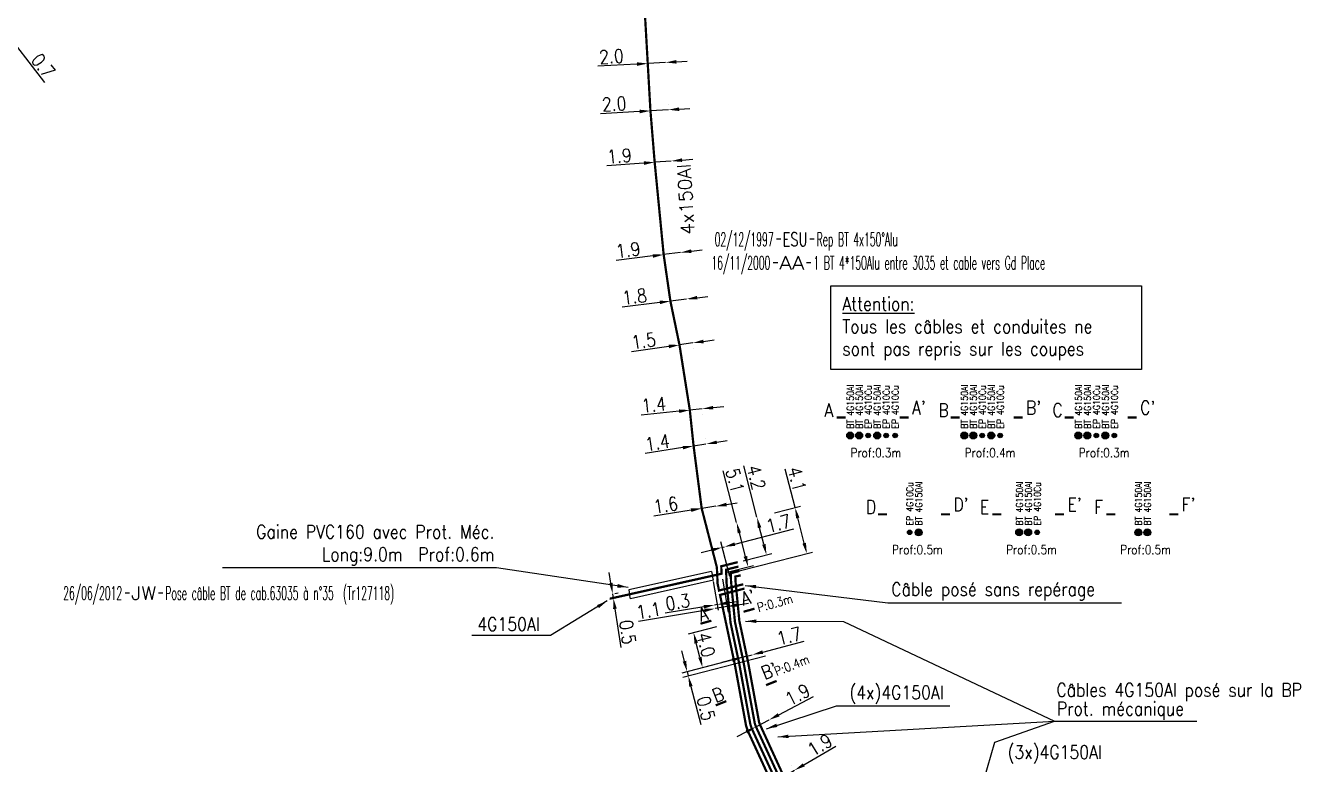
# Model space of a CAD drawing. Header units: millimetres. Extents: x 80000 to 81010, y 144000 to 145002.
# Drawn here: x 80369.8 to 80511.6, y 144488.9 to 144571 of the extents above; entities that cross this region are included whole.
import ezdxf
from ezdxf.enums import TextEntityAlignment as Align

# ---------------------------------------------------------------- set-up
doc = ezdxf.new("R2010")
doc.units = ezdxf.units.MM
doc.header["$PDMODE"] = 34
doc.linetypes.add('B_ST_AL', pattern=[2000, 1000, 1000])
doc.layers.get('0').update_dxf_attribs({"linetype": 'CONTINUOUS'})
doc.layers.get('Defpoints').update_dxf_attribs({"linetype": 'CONTINUOUS'})
for name, color, linetype in [('B_100', 3, 'CONTINUOUS'), ('B_400', 7, 'CONTINUOUS'), ('B_420', 7, 'CONTINUOUS'), ('E_100', 3, 'CONTINUOUS')]:
    doc.layers.add(name, color=color, linetype=linetype)
doc.styles.get("Standard").update_dxf_attribs({"font": 'romans.shx', "width": 0.85})
doc.dimstyles.get("Standard").update_dxf_attribs({"dimtxt": 1.5, "dimasz": 1.2, "dimexe": 0.625, "dimexo": 0.625, "dimgap": 0.25, "dimtad": 1, "dimdec": 1, "dimzin": 0, "dimdsep": 46, "dimtxsty": 'Standard', "dimcen": -0.5, "dimadec": 0, "dimazin": 0, "dimtfac": 1, "dimtdec": 1, "dimtmove": 0, "dimatfit": 3, "dimfxl": 0, "dimtolj": 1, "dimtzin": 0, "dimarcsym": 0})

# ---------------------------------------------------------------- blocks, each defined once
blk = doc.blocks.new('*D208')
at = {"layer": 'B_100', "color": 0, "linetype": 'Continuous', "lineweight": -2, "transparency": 16777216}
for p, q in [((80444.49, 144540.76), (80445.68, 144540.91)), ((80440.32, 144540.24), (80436.16, 144539.71)), ((80443.3, 144540.61), (80441.51, 144540.38))]:
    blk.add_line(p, q, dxfattribs=at)
at = {"layer": 'B_100', "color": 0, "linetype": 'Continuous', "transparency": 16777216}
for points in [[(80444.46, 144540.96), (80444.51, 144540.56), (80443.3, 144540.61)], [(80440.3, 144540.43), (80440.35, 144540.04), (80441.51, 144540.38)]]:
    blk.add_solid(points, dxfattribs=at)
at = {"layer": 'Defpoints', "color": 0, "linetype": 'Continuous', "transparency": 16777216}
for p in [(80441.51, 144540.38), (80441.51, 144540.38), (80443.3, 144540.61)]:
    blk.add_point(p, dxfattribs=at)
at = {"layer": 'B_100', "color": 0, "linetype": 'Continuous', "transparency": 16777216, "insert": (80437.52, 144540.89), "char_height": 1.5, "attachment_point": 5, "rotation": 7.1757}
blk.add_mtext('\\A1;1.8', dxfattribs=at)
blk = doc.blocks.new('*D209')
at = {"layer": 'B_100', "color": 0, "linetype": 'Continuous', "lineweight": -2, "transparency": 16777216}
for p, q in [((80441.33, 144535.34), (80437.19, 144534.74)), ((80444, 144535.73), (80442.52, 144535.51)), ((80444.09, 144535.11), (80444.09, 144535.11)), ((80445.19, 144535.9), (80446.38, 144536.07)), ((80442.61, 144534.9), (80442.61, 144534.9))]:
    blk.add_line(p, q, dxfattribs=at)
at = {"layer": 'B_100', "color": 0, "linetype": 'Continuous', "transparency": 16777216}
for points in [[(80441.3, 144535.54), (80441.36, 144535.14), (80442.52, 144535.51)], [(80445.16, 144536.1), (80445.22, 144535.7), (80444, 144535.73)]]:
    blk.add_solid(points, dxfattribs=at)
at = {"layer": 'Defpoints', "color": 0, "linetype": 'Continuous', "transparency": 16777216}
for p in [(80442.52, 144535.51), (80442.52, 144535.51), (80444, 144535.73)]:
    blk.add_point(p, dxfattribs=at)
at = {"layer": 'B_100', "color": 0, "linetype": 'Continuous', "transparency": 16777216, "insert": (80438.52, 144535.95), "char_height": 1.5, "attachment_point": 5, "rotation": 8.2264}
blk.add_mtext('\\A1;1.5', dxfattribs=at)
blk = doc.blocks.new('*D210')
at = {"layer": 'B_100', "color": 0, "linetype": 'Continuous', "lineweight": -2, "transparency": 16777216}
for p, q in [((80442.48, 144528.14), (80438.25, 144527.69)), ((80445.06, 144528.41), (80443.67, 144528.26)), ((80446.26, 144528.54), (80447.45, 144528.66)), ((80443.73, 144527.64), (80443.73, 144527.64)), ((80445.13, 144527.79), (80445.13, 144527.79))]:
    blk.add_line(p, q, dxfattribs=at)
at = {"layer": 'B_100', "color": 0, "linetype": 'Continuous', "transparency": 16777216}
for points in [[(80442.45, 144528.34), (80442.5, 144527.94), (80443.67, 144528.26)], [(80446.23, 144528.73), (80446.28, 144528.34), (80445.06, 144528.41)]]:
    blk.add_solid(points, dxfattribs=at)
at = {"layer": 'Defpoints', "color": 0, "linetype": 'Continuous', "transparency": 16777216}
for p in [(80443.67, 144528.26), (80443.67, 144528.26), (80445.06, 144528.41)]:
    blk.add_point(p, dxfattribs=at)
at = {"layer": 'B_100', "color": 0, "linetype": 'Continuous', "transparency": 16777216, "insert": (80439.66, 144528.85), "char_height": 1.5, "attachment_point": 5, "rotation": 5.9943}
blk.add_mtext('\\A1;1.4', dxfattribs=at)
blk = doc.blocks.new('*D211')
at = {"layer": 'B_100', "color": 0, "linetype": 'Continuous', "lineweight": -2, "transparency": 16777216}
for p, q in [((80447.76, 144517.77), (80448.94, 144517.95)), ((80443.81, 144517.14), (80439.67, 144516.48)), ((80446.57, 144517.58), (80444.99, 144517.33))]:
    blk.add_line(p, q, dxfattribs=at)
at = {"layer": 'B_100', "color": 0, "linetype": 'Continuous', "transparency": 16777216}
for points in [[(80447.73, 144517.96), (80447.79, 144517.57), (80446.57, 144517.58)], [(80443.77, 144517.34), (80443.84, 144516.94), (80444.99, 144517.33)]]:
    blk.add_solid(points, dxfattribs=at)
at = {"layer": 'Defpoints', "color": 0, "linetype": 'Continuous', "transparency": 16777216}
for p in [(80444.99, 144517.33), (80444.99, 144517.33), (80446.57, 144517.58)]:
    blk.add_point(p, dxfattribs=at)
at = {"layer": 'B_100', "color": 0, "linetype": 'Continuous', "transparency": 16777216, "insert": (80440.99, 144517.7), "char_height": 1.5, "attachment_point": 5, "rotation": 9.0254}
blk.add_mtext('\\A1;1.6', dxfattribs=at)
blk = doc.blocks.new('*D212')
at = {"layer": 'B_100', "color": 0, "linetype": 'Continuous', "lineweight": -2, "transparency": 16777216}
for p, q in [((80445.37, 144525.11), (80445.37, 144525.11)), ((80442.91, 144524.09), (80438.71, 144523.42)), ((80443.99, 144524.89), (80443.99, 144524.89)), ((80445.47, 144524.49), (80444.09, 144524.27)), ((80446.66, 144524.68), (80447.84, 144524.87))]:
    blk.add_line(p, q, dxfattribs=at)
at = {"layer": 'B_100', "color": 0, "linetype": 'Continuous', "transparency": 16777216}
for points in [[(80442.87, 144524.28), (80442.94, 144523.89), (80444.09, 144524.27)], [(80446.63, 144524.88), (80446.69, 144524.48), (80445.47, 144524.49)]]:
    blk.add_solid(points, dxfattribs=at)
at = {"layer": 'Defpoints', "color": 0, "linetype": 'Continuous', "transparency": 16777216}
for p in [(80444.09, 144524.27), (80444.09, 144524.27), (80445.47, 144524.49)]:
    blk.add_point(p, dxfattribs=at)
at = {"layer": 'B_100', "color": 0, "linetype": 'Continuous', "transparency": 16777216, "insert": (80440.06, 144524.65), "char_height": 1.5, "attachment_point": 5, "rotation": 9.0254}
blk.add_mtext('\\A1;1.4', dxfattribs=at)
blk = doc.blocks.new('GIS_MODF')
at = {"color": 0, "linetype": 'Continuous', "flags": 128}
for points in [[(-2.18, -0.01), (-1.68, -0.01)], [(1.52, -0.01), (2.02, -0.01)]]:
    blk.add_lwpolyline(points, dxfattribs=at)
at = {"color": 0, "linetype": 'Continuous', "width": 0.5}
blk.add_attdef('DATE', text='', height=1.5, dxfattribs=at).set_placement((-2.5, -0.8), align=Align.RIGHT)
at = {"color": 0, "linetype": 'Continuous', "width": 1.771291}
blk.add_attdef('USER', text='', height=1.5, dxfattribs=at).set_placement((-1.51, -0.8), (1.28, -0.8), align=Align.FIT)
at = {"color": 0, "linetype": 'Continuous', "width": 0.5}
blk.add_attdef('DESC', (2.29, -0.8), '', height=1.5, dxfattribs=at)
blk = doc.blocks.new('*D214')
at = {"layer": 'B_100', "color": 0, "linetype": 'Continuous', "lineweight": -2, "transparency": 16777216}
for p, q in [((80437.79, 144566.74), (80433.42, 144566.49)), ((80440.98, 144566.92), (80438.99, 144566.8)), ((80442.18, 144566.99), (80443.38, 144567.06))]:
    blk.add_line(p, q, dxfattribs=at)
at = {"layer": 'B_100', "color": 0, "linetype": 'Continuous', "transparency": 16777216}
for points in [[(80437.78, 144566.94), (80437.8, 144566.54), (80438.99, 144566.8)], [(80442.17, 144567.19), (80442.19, 144566.79), (80440.98, 144566.92)]]:
    blk.add_solid(points, dxfattribs=at)
at = {"layer": 'Defpoints', "color": 0, "linetype": 'Continuous', "transparency": 16777216}
for p in [(80438.99, 144566.8), (80438.99, 144566.8), (80440.98, 144566.92)]:
    blk.add_point(p, dxfattribs=at)
at = {"layer": 'B_100', "color": 0, "linetype": 'Continuous', "transparency": 16777216, "insert": (80434.95, 144567.58), "char_height": 1.5, "attachment_point": 5, "rotation": 3.2686}
blk.add_mtext('\\A1;2.0', dxfattribs=at)
blk = doc.blocks.new('*D215')
at = {"layer": 'B_100', "color": 0, "linetype": 'Continuous', "lineweight": -2, "transparency": 16777216}
for p, q in [((80439.25, 144562.17), (80439.25, 144562.17)), ((80441.25, 144562.28), (80441.25, 144562.28)), ((80438.09, 144561.47), (80433.72, 144561.22)), ((80441.28, 144561.66), (80439.29, 144561.54)), ((80442.48, 144561.72), (80443.68, 144561.79))]:
    blk.add_line(p, q, dxfattribs=at)
at = {"layer": 'B_100', "color": 0, "linetype": 'Continuous', "transparency": 16777216}
for points in [[(80442.47, 144561.92), (80442.49, 144561.52), (80441.28, 144561.66)], [(80438.08, 144561.67), (80438.1, 144561.27), (80439.29, 144561.54)]]:
    blk.add_solid(points, dxfattribs=at)
at = {"layer": 'Defpoints', "color": 0, "linetype": 'Continuous', "transparency": 16777216}
for p in [(80439.29, 144561.54), (80439.29, 144561.54), (80441.28, 144561.66)]:
    blk.add_point(p, dxfattribs=at)
at = {"layer": 'B_100', "color": 0, "linetype": 'Continuous', "transparency": 16777216, "insert": (80435.25, 144562.31), "char_height": 1.5, "attachment_point": 5, "rotation": 3.2686}
blk.add_mtext('\\A1;2.0', dxfattribs=at)
blk = doc.blocks.new('*D216')
at = {"layer": 'B_100', "color": 0, "linetype": 'Continuous', "lineweight": -2, "transparency": 16777216}
for p, q in [((80438.57, 144555.73), (80434.45, 144555.41)), ((80441.61, 144555.96), (80439.76, 144555.82)), ((80442.81, 144556.06), (80444, 144556.15))]:
    blk.add_line(p, q, dxfattribs=at)
at = {"layer": 'B_100', "color": 0, "linetype": 'Continuous', "transparency": 16777216}
for points in [[(80442.79, 144556.26), (80442.82, 144555.86), (80441.61, 144555.96)], [(80438.55, 144555.93), (80438.58, 144555.53), (80439.76, 144555.82)]]:
    blk.add_solid(points, dxfattribs=at)
at = {"layer": 'Defpoints', "color": 0, "linetype": 'Continuous', "transparency": 16777216}
for p in [(80439.76, 144555.82), (80439.76, 144555.82), (80441.61, 144555.96)]:
    blk.add_point(p, dxfattribs=at)
at = {"layer": 'B_100', "color": 0, "linetype": 'Continuous', "transparency": 16777216, "insert": (80435.83, 144556.52), "char_height": 1.5, "attachment_point": 5, "rotation": 4.4027}
blk.add_mtext('\\A1;1.9', dxfattribs=at)
blk = doc.blocks.new('*D217')
at = {"layer": 'B_100', "color": 0, "linetype": 'Continuous', "lineweight": -2, "transparency": 16777216}
for p, q in [((80439.57, 144545.4), (80435.47, 144544.89)), ((80442.65, 144545.79), (80440.76, 144545.55)), ((80443.84, 144545.94), (80445.03, 144546.09))]:
    blk.add_line(p, q, dxfattribs=at)
at = {"layer": 'B_100', "color": 0, "linetype": 'Continuous', "transparency": 16777216}
for points in [[(80439.54, 144545.6), (80439.59, 144545.2), (80440.76, 144545.55)], [(80443.81, 144546.14), (80443.86, 144545.74), (80442.65, 144545.79)]]:
    blk.add_solid(points, dxfattribs=at)
at = {"layer": 'Defpoints', "color": 0, "linetype": 'Continuous', "transparency": 16777216}
for p in [(80440.76, 144545.55), (80440.76, 144545.55), (80442.65, 144545.79)]:
    blk.add_point(p, dxfattribs=at)
at = {"layer": 'B_100', "color": 0, "linetype": 'Continuous', "transparency": 16777216, "insert": (80436.8, 144546.06), "char_height": 1.5, "attachment_point": 5, "rotation": 7.1757}
blk.add_mtext('\\A1;1.9', dxfattribs=at)
blk = doc.blocks.new('*D638')
at = {"layer": 'B_100', "color": 0, "linetype": 'Continuous', "lineweight": -2, "transparency": 16777216}
for p, q in [((80446.64, 144504.17), (80443.48, 144503.35)), ((80444.79, 144500.79), (80444.39, 144502.35)), ((80450.02, 144500.9), (80444.49, 144499.47))]:
    blk.add_line(p, q, dxfattribs=at)
at = {"layer": 'B_100', "color": 0, "linetype": 'Continuous', "transparency": 16777216}
for points in [[(80444.58, 144502.4), (80444.19, 144502.3), (80444.09, 144503.51)], [(80444.99, 144500.84), (80444.6, 144500.74), (80445.09, 144499.63)]]:
    blk.add_solid(points, dxfattribs=at)
at = {"layer": 'Defpoints', "color": 0, "linetype": 'Continuous', "transparency": 16777216}
for p in [(80447.24, 144504.32), (80444.09, 144503.51), (80450.62, 144501.06)]:
    blk.add_point(p, dxfattribs=at)
at = {"layer": 'B_100', "color": 0, "linetype": 'Continuous', "transparency": 16777216, "insert": (80445.47, 144502.17), "char_height": 1.5, "attachment_point": 5, "rotation": 284.5246}
blk.add_mtext('\\A1;4.0', dxfattribs=at)
blk = doc.blocks.new('*D639')
at = {"layer": 'B_100', "color": 0, "linetype": 'Continuous', "lineweight": -2, "transparency": 16777216}
for p, q in [((80443.07, 144500.34), (80442.77, 144501.5)), ((80450.02, 144500.9), (80442.77, 144499.02)), ((80452.08, 144500.92), (80442.89, 144498.54)), ((80443.37, 144499.18), (80443.5, 144498.7)), ((80443.8, 144497.53), (80444.9, 144493.3))]:
    blk.add_line(p, q, dxfattribs=at)
at = {"layer": 'B_100', "color": 0, "linetype": 'Continuous', "transparency": 16777216}
for points in [[(80443.27, 144500.39), (80442.88, 144500.29), (80443.37, 144499.18)], [(80443.99, 144497.58), (80443.61, 144497.48), (80443.5, 144498.7)]]:
    blk.add_solid(points, dxfattribs=at)
at = {"layer": 'Defpoints', "color": 0, "linetype": 'Continuous', "transparency": 16777216}
for p in [(80450.62, 144501.06), (80452.68, 144501.07), (80443.5, 144498.7)]:
    blk.add_point(p, dxfattribs=at)
at = {"layer": 'B_100', "color": 0, "linetype": 'Continuous', "transparency": 16777216, "insert": (80445.47, 144495.09), "char_height": 1.5, "attachment_point": 5, "rotation": 284.5246}
blk.add_mtext('\\A1;0.5', dxfattribs=at)
blk = doc.blocks.new('*D800')
at = {"layer": 'B_100', "color": 0, "linetype": 'Continuous', "lineweight": -2, "transparency": 16777216}
for p, q in [((80456.35, 144488.81), (80459.91, 144490.89)), ((80453.67, 144487.25), (80455.31, 144488.21)), ((80454.99, 144488.75), (80454.99, 144488.75)), ((80453.49, 144487.55), (80453.35, 144487.79)), ((80452.63, 144486.65), (80451.6, 144486.04))]:
    blk.add_line(p, q, dxfattribs=at)
at = {"layer": 'B_100', "color": 0, "linetype": 'Continuous', "transparency": 16777216}
for points in [[(80456.24, 144488.98), (80456.45, 144488.64), (80455.31, 144488.21)], [(80452.53, 144486.82), (80452.73, 144486.48), (80453.67, 144487.25)]]:
    blk.add_solid(points, dxfattribs=at)
at = {"layer": 'Defpoints', "color": 0, "linetype": 'Continuous', "transparency": 16777216}
for p in [(80455.31, 144488.21), (80455.31, 144488.21), (80453.81, 144487.01)]:
    blk.add_point(p, dxfattribs=at)
at = {"layer": 'B_100', "color": 0, "linetype": 'Continuous', "transparency": 16777216, "insert": (80458.14, 144491.02), "char_height": 1.5, "attachment_point": 5, "rotation": 30.2263}
blk.add_mtext('\\A1;1.9', dxfattribs=at)
blk = doc.blocks.new('*D801')
at = {"layer": 'B_100', "color": 0, "linetype": 'Continuous', "lineweight": -2, "transparency": 16777216}
for p, q in [((80453.56, 144494.38), (80457.42, 144496.42)), ((80449.97, 144492.49), (80448.91, 144491.93)), ((80451.03, 144493.05), (80452.49, 144493.82))]:
    blk.add_line(p, q, dxfattribs=at)
at = {"layer": 'B_100', "color": 0, "linetype": 'Continuous', "transparency": 16777216}
for points in [[(80453.46, 144494.56), (80453.65, 144494.2), (80452.49, 144493.82)], [(80449.87, 144492.66), (80450.06, 144492.31), (80451.03, 144493.05)]]:
    blk.add_solid(points, dxfattribs=at)
at = {"layer": 'Defpoints', "color": 0, "linetype": 'Continuous', "transparency": 16777216}
for p in [(80451.03, 144493.05), (80452.49, 144493.82), (80452.49, 144493.82)]:
    blk.add_point(p, dxfattribs=at)
at = {"layer": 'B_100', "color": 0, "linetype": 'Continuous', "transparency": 16777216, "insert": (80455.66, 144496.62), "char_height": 1.5, "attachment_point": 5, "rotation": 27.8255}
blk.add_mtext('\\A1;1.9', dxfattribs=at)
blk = doc.blocks.new('*D802')
at = {"layer": 'B_100', "color": 0, "linetype": 'Continuous', "lineweight": -2, "transparency": 16777216}
for p, q in [((80451.78, 144501.36), (80456.4, 144502.56)), ((80449.54, 144500.78), (80450.62, 144501.06)), ((80448.38, 144500.48), (80447.22, 144500.18))]:
    blk.add_line(p, q, dxfattribs=at)
at = {"layer": 'B_100', "color": 0, "linetype": 'Continuous', "transparency": 16777216}
for points in [[(80451.73, 144501.55), (80451.83, 144501.16), (80450.62, 144501.06)], [(80448.33, 144500.67), (80448.43, 144500.28), (80449.54, 144500.78)]]:
    blk.add_solid(points, dxfattribs=at)
at = {"layer": 'Defpoints', "color": 0, "linetype": 'Continuous', "transparency": 16777216}
for p in [(80450.62, 144501.06), (80450.62, 144501.06), (80449.54, 144500.78)]:
    blk.add_point(p, dxfattribs=at)
at = {"layer": 'B_100', "color": 0, "linetype": 'Continuous', "transparency": 16777216, "insert": (80454.71, 144503.15), "char_height": 1.5, "attachment_point": 5, "rotation": 14.5246}
blk.add_mtext('\\A1;1.7', dxfattribs=at)
blk = doc.blocks.new('*D803')
at = {"layer": 'B_100', "color": 0, "linetype": 'Continuous', "lineweight": -2, "transparency": 16777216}
for p, q in [((80455.38, 144517.43), (80454.29, 144521.69)), ((80453.1, 144516.84), (80455.99, 144517.58)), ((80456.4, 144513.46), (80455.68, 144516.27)), ((80449.17, 144510.38), (80457.3, 144512.45))]:
    blk.add_line(p, q, dxfattribs=at)
at = {"layer": 'B_100', "color": 0, "linetype": 'Continuous', "transparency": 16777216}
for points in [[(80455.87, 144516.31), (80455.49, 144516.22), (80455.38, 144517.43)], [(80456.59, 144513.51), (80456.2, 144513.41), (80456.69, 144512.3)]]:
    blk.add_solid(points, dxfattribs=at)
at = {"layer": 'Defpoints', "color": 0, "linetype": 'Continuous', "transparency": 16777216}
for p in [(80452.49, 144516.69), (80455.38, 144517.43), (80448.57, 144510.22)]:
    blk.add_point(p, dxfattribs=at)
at = {"layer": 'B_100', "color": 0, "linetype": 'Continuous', "transparency": 16777216, "insert": (80455.61, 144520.58), "char_height": 1.5, "attachment_point": 5, "rotation": 284.3234}
blk.add_mtext('\\A1;4.1', dxfattribs=at)
blk = doc.blocks.new('*D817')
at = {"layer": 'B_100', "color": 0, "linetype": 'Continuous', "lineweight": -2, "transparency": 16777216}
for p, q in [((80448.67, 144513.36), (80455.24, 144515.06)), ((80446.11, 144512.69), (80444.95, 144512.39)), ((80448.11, 144509.76), (80447.11, 144513.6)), ((80447.27, 144513), (80447.51, 144513.06))]:
    blk.add_line(p, q, dxfattribs=at)
at = {"layer": 'B_100', "color": 0, "linetype": 'Continuous', "transparency": 16777216}
for points in [[(80446.06, 144512.89), (80446.16, 144512.5), (80447.27, 144513)], [(80448.62, 144513.55), (80448.72, 144513.17), (80447.51, 144513.06)]]:
    blk.add_solid(points, dxfattribs=at)
at = {"layer": 'Defpoints', "color": 0, "linetype": 'Continuous', "transparency": 16777216}
for p in [(80447.51, 144513.06), (80447.51, 144513.06), (80448.26, 144509.16)]:
    blk.add_point(p, dxfattribs=at)
at = {"layer": 'B_100', "color": 0, "linetype": 'Continuous', "transparency": 16777216, "insert": (80453.54, 144515.65), "char_height": 1.5, "attachment_point": 5, "rotation": 14.5246}
blk.add_mtext('\\A1;1.7', dxfattribs=at)
blk = doc.blocks.new('*D855')
at = {"layer": 'B_100', "color": 0, "linetype": 'Continuous', "lineweight": -2, "transparency": 16777216}
for p, q in [((80364.98, 144573.66), (80364.25, 144574.62)), ((80365.71, 144572.71), (80366.29, 144571.96)), ((80366.4, 144572.05), (80366.79, 144572.34)), ((80367.02, 144571.01), (80371.89, 144564.69))]:
    blk.add_line(p, q, dxfattribs=at)
at = {"layer": 'B_100', "color": 0, "linetype": 'Continuous', "transparency": 16777216}
for points in [[(80365.14, 144573.79), (80364.82, 144573.54), (80365.71, 144572.71)], [(80367.18, 144571.13), (80366.86, 144570.89), (80366.29, 144571.96)]]:
    blk.add_solid(points, dxfattribs=at)
at = {"layer": 'Defpoints', "color": 0, "linetype": 'Continuous', "transparency": 16777216}
for p in [(80365.71, 144572.71), (80366.29, 144571.96), (80365.9, 144571.66)]:
    blk.add_point(p, dxfattribs=at)
at = {"layer": 'B_100', "color": 0, "linetype": 'Continuous', "transparency": 16777216, "insert": (80371.72, 144566.55), "char_height": 1.5, "attachment_point": 5, "rotation": 307.5892}
blk.add_mtext('\\A1;0.7', dxfattribs=at)
blk = doc.blocks.new('*D1312')
at = {"layer": 'B_100', "color": 0, "linetype": 'Continuous', "lineweight": -2, "transparency": 16777216}
for p, q in [((80451.14, 144516.34), (80449.69, 144522.06)), ((80451.9, 144513.34), (80451.44, 144515.18)), ((80449.61, 144511.52), (80452.81, 144512.33))]:
    blk.add_line(p, q, dxfattribs=at)
at = {"layer": 'B_100', "color": 0, "linetype": 'Continuous', "transparency": 16777216}
for points in [[(80451.63, 144515.23), (80451.24, 144515.13), (80451.14, 144516.34)], [(80452.1, 144513.39), (80451.71, 144513.29), (80452.2, 144512.17)]]:
    blk.add_solid(points, dxfattribs=at)
at = {"layer": 'Defpoints', "color": 0, "linetype": 'Continuous', "transparency": 16777216}
for p in [(80451.14, 144516.34), (80451.14, 144516.34), (80449, 144511.36)]:
    blk.add_point(p, dxfattribs=at)
at = {"layer": 'B_100', "color": 0, "linetype": 'Continuous', "transparency": 16777216, "insert": (80451.05, 144520.77), "char_height": 1.5, "attachment_point": 5, "rotation": 284.2465}
blk.add_mtext('\\A1;4.2', dxfattribs=at)
blk = doc.blocks.new('*D1313')
at = {"layer": 'B_100', "color": 0, "linetype": 'Continuous', "lineweight": -2, "transparency": 16777216}
for p, q in [((80447.31, 144509.46), (80447.92, 144505.79)), ((80449, 144506.61), (80450.18, 144506.8)), ((80445.3, 144505.99), (80437.96, 144504.77)), ((80447.81, 144506.41), (80446.48, 144506.19))]:
    blk.add_line(p, q, dxfattribs=at)
at = {"layer": 'B_100', "color": 0, "linetype": 'Continuous', "transparency": 16777216}
for points in [[(80448.96, 144506.8), (80449.03, 144506.41), (80447.81, 144506.41)], [(80445.27, 144506.19), (80445.33, 144505.79), (80446.48, 144506.19)]]:
    blk.add_solid(points, dxfattribs=at)
at = {"layer": 'Defpoints', "color": 0, "linetype": 'Continuous', "transparency": 16777216}
for p in [(80447.2, 144510.07), (80446.48, 144506.19), (80446.48, 144506.19)]:
    blk.add_point(p, dxfattribs=at)
at = {"layer": 'B_100', "color": 0, "linetype": 'Continuous', "transparency": 16777216, "insert": (80439.09, 144505.97), "char_height": 1.5, "attachment_point": 5, "rotation": 9.4474}
blk.add_mtext('\\A1;1.1', dxfattribs=at)
blk = doc.blocks.new('*D1314')
at = {"layer": 'B_100', "color": 0, "linetype": 'Continuous', "lineweight": -2, "transparency": 16777216}
for p, q in [((80448.88, 144515.77), (80447.39, 144521.52)), ((80449.86, 144512), (80449.18, 144514.61)), ((80447.81, 144510.23), (80450.76, 144510.99))]:
    blk.add_line(p, q, dxfattribs=at)
at = {"layer": 'B_100', "color": 0, "linetype": 'Continuous', "transparency": 16777216}
for points in [[(80449.37, 144514.66), (80448.99, 144514.56), (80448.88, 144515.77)], [(80450.05, 144512.05), (80449.66, 144511.95), (80450.16, 144510.84)]]:
    blk.add_solid(points, dxfattribs=at)
at = {"layer": 'Defpoints', "color": 0, "linetype": 'Continuous', "transparency": 16777216}
for p in [(80448.88, 144515.77), (80448.88, 144515.77), (80447.2, 144510.07)]:
    blk.add_point(p, dxfattribs=at)
at = {"layer": 'B_100', "color": 0, "linetype": 'Continuous', "transparency": 16777216, "insert": (80448.71, 144520.42), "char_height": 1.5, "attachment_point": 5, "rotation": 284.5242}
blk.add_mtext('\\A1;5.1', dxfattribs=at)
blk = doc.blocks.new('*D1315')
at = {"layer": 'B_100', "color": 0, "linetype": 'Continuous', "lineweight": -2, "transparency": 16777216}
for p, q in [((80434.9, 144509.03), (80434.71, 144510.22)), ((80435.08, 144507.85), (80435.16, 144507.35)), ((80435.32, 144507.88), (80435.7, 144507.94)), ((80435.39, 144507.39), (80435.77, 144507.45)), ((80435.34, 144506.17), (80436.01, 144501.85))]:
    blk.add_line(p, q, dxfattribs=at)
at = {"layer": 'B_100', "color": 0, "linetype": 'Continuous', "transparency": 16777216}
for points in [[(80435.09, 144509.06), (80434.7, 144509), (80435.08, 144507.85)], [(80435.54, 144506.2), (80435.14, 144506.14), (80435.16, 144507.35)]]:
    blk.add_solid(points, dxfattribs=at)
at = {"layer": 'Defpoints', "color": 0, "linetype": 'Continuous', "transparency": 16777216}
for p in [(80434.7, 144507.79), (80434.77, 144507.29), (80435.08, 144507.85)]:
    blk.add_point(p, dxfattribs=at)
at = {"layer": 'B_100', "color": 0, "linetype": 'Continuous', "transparency": 16777216, "insert": (80436.76, 144503.57), "char_height": 1.5, "attachment_point": 5, "rotation": 278.8267}
blk.add_mtext('\\A1;0.5', dxfattribs=at)
blk = doc.blocks.new('*D1316')
at = {"layer": 'B_400', "color": 0, "linetype": 'Continuous', "lineweight": -2, "transparency": 16777216}
for p, q in [((80446.28, 144509.22), (80446.81, 144506.02)), ((80446.71, 144506.64), (80446.42, 144506.59)), ((80447.9, 144506.84), (80449.08, 144507.03)), ((80445.23, 144506.39), (80440.92, 144505.68))]:
    blk.add_line(p, q, dxfattribs=at)
at = {"layer": 'B_400', "color": 0, "linetype": 'Continuous', "transparency": 16777216}
for points in [[(80447.86, 144507.03), (80447.93, 144506.64), (80446.71, 144506.64)], [(80445.2, 144506.59), (80445.27, 144506.2), (80446.42, 144506.59)]]:
    blk.add_solid(points, dxfattribs=at)
at = {"layer": 'Defpoints', "color": 0, "linetype": 'Continuous', "transparency": 16777216}
for p in [(80446.18, 144509.84), (80446.42, 144506.59), (80446.42, 144506.59)]:
    blk.add_point(p, dxfattribs=at)
at = {"layer": 'B_400', "color": 0, "linetype": 'Continuous', "transparency": 16777216, "insert": (80442.32, 144506.92), "char_height": 1.5, "attachment_point": 5, "rotation": 9.4474}
blk.add_mtext('\\A1;0.3', dxfattribs=at)

msp = doc.modelspace()

# ---------------------------------------------------------------- hatches: boundary and pattern name
at = {"layer": 'B_100', "linetype": 'B_ST_AL'}
for points in [[(80461.89, 144525.44, 1), (80461.12, 144525.44, 1)], [(80462.89, 144525.44, 1), (80462.12, 144525.44, 1)], [(80464.89, 144525.44, 1), (80464.12, 144525.44, 1)], [(80474.58, 144525.44, 1), (80473.81, 144525.44, 1)], [(80475.58, 144525.44, 1), (80474.81, 144525.44, 1)], [(80477.58, 144525.44, 1), (80476.81, 144525.44, 1)], [(80487.28, 144525.44, 1), (80486.51, 144525.44, 1)], [(80488.28, 144525.44, 1), (80487.51, 144525.44, 1)], [(80490.28, 144525.44, 1), (80489.51, 144525.44, 1)], [(80469.5, 144514.67, 1), (80468.73, 144514.67, 1)], [(80480.7, 144514.67, 1), (80479.93, 144514.67, 1)], [(80481.7, 144514.67, 1), (80480.93, 144514.67, 1)], [(80493.94, 144514.67, 1), (80493.17, 144514.67, 1)], [(80494.94, 144514.67, 1), (80494.17, 144514.67, 1)]]:
    msp.add_hatch(color=256, dxfattribs=at).paths.add_polyline_path(points)
at = {"layer": 'E_100', "linetype": 'Continuous'}
for points in [[(80463.76, 144525.44, 1), (80463.26, 144525.44, 1)], [(80465.76, 144525.44, 1), (80465.26, 144525.44, 1)], [(80466.76, 144525.44, 1), (80466.26, 144525.44, 1)], [(80476.45, 144525.44, 1), (80475.95, 144525.44, 1)], [(80478.45, 144525.44, 1), (80477.95, 144525.44, 1)], [(80489.14, 144525.44, 1), (80488.64, 144525.44, 1)], [(80491.14, 144525.44, 1), (80490.64, 144525.44, 1)], [(80468.37, 144514.67, 1), (80467.87, 144514.67, 1)], [(80482.56, 144514.67, 1), (80482.06, 144514.67, 1)]]:
    msp.add_hatch(color=256, dxfattribs=at).paths.add_polyline_path(points)

# ---------------------------------------------------------------- linework, layer by layer
at = {"layer": 'B_100', "linetype": 'B_ST_AL', "flags": 128}
for points in [[(80420.21, 144598.21, 0.25, 0.25, 0), (80425.24, 144593.47, 0.25, 0.25, 0), (80437.34, 144592.65, 0.25, 0.25, -0.379778), (80437.81, 144592.17, 0.25, 0.25, 0), (80437.92, 144589.99, 0.25, 0.25, 0), (80438.05, 144586.88, 0.25, 0.25, 0), (80438.39, 144580.71, 0.25, 0.25, 0), (80438.55, 144574.51, 0.25, 0.25, 0), (80438.99, 144566.8, 0.25, 0.25, 0), (80439.29, 144561.54, 0.25, 0.25, 0), (80439.76, 144555.82, 0.25, 0.25, 0), (80440.76, 144545.55, 0.25, 0.25, 0), (80441.51, 144540.38, 0.25, 0.25, 0), (80442.52, 144535.51, 0.25, 0.25, 0), (80443.67, 144528.26, 0.25, 0.25, 0), (80444.09, 144524.27, 0.25, 0.25, 0), (80444.99, 144517.33, 0.25, 0.25, 0), (80445.61, 144514.93, 0.25, 0.25, 0), (80446.68, 144510.78, 0.25, 0.25, 0), (80446.76, 144508.96, 0.25, 0.25, 0), (80446.92, 144508.2, 0.25, 0.25, 0), (80449.62, 144508.9, 0, 0, 0)], [(80473.77, 144461.52, 0.25, 0.25, 0), (80470.21, 144465.7, 0.25, 0.25, 0), (80466.15, 144470.47, 0.25, 0.25, 0), (80459.4, 144478.26, 0.25, 0.25, 0), (80456.07, 144482.2, 0.25, 0.25, 0), (80453.37, 144486.77, 0.25, 0.25, 0), (80450.58, 144492.81, 0.25, 0.25, 0), (80450.41, 144493.29, 0.25, 0.25, 0), (80449.16, 144500.1, 0.25, 0.25, 0), (80449.04, 144500.65, 0.25, 0.25, 0), (80448.2, 144504.62, 0.25, 0.25, 0), (80447.75, 144509.13, 0.25, 0.25, 0), (80447.71, 144510.52, 0.25, 0.25, 0), (80449.08, 144510.87, 0, 0, 0)], [(80510.37, 144427.77, 0.25, 0.25, 0), (80509.66, 144427.07, 0.25, 0.25, -0.402367), (80508.97, 144427.05, 0.25, 0.25, 0), (80506.45, 144429.39, 0.25, 0.25, 0), (80502.24, 144433.3, 0.25, 0.25, 0), (80497.93, 144437.11, 0.25, 0.25, 0), (80494.77, 144439.66, 0.25, 0.25, 0), (80490.78, 144443.54, 0.25, 0.25, 0), (80487.89, 144446.28, 0.25, 0.25, 0), (80484.03, 144449.51, 0.25, 0.25, -0.022582), (80484, 144449.54, 0.25, 0.25, 0), (80481.27, 144452.28, 0.25, 0.25, -0.099143), (80481.17, 144452.44, 0.25, 0.25, 0), (80480.08, 144455.08, 0.25, 0.25, 0.083984), (80479.91, 144455.37, 0.25, 0.25, 0), (80479.48, 144455.85, 0.25, 0.25, 0), (80474.71, 144461.22, 0.25, 0.25, 0), (80474.15, 144461.85, 0.25, 0.25, 0), (80470.59, 144466.02, 0.25, 0.25, 0), (80466.53, 144470.8, 0.25, 0.25, 0), (80459.78, 144478.59, 0.25, 0.25, 0), (80456.49, 144482.48, 0.25, 0.25, 0), (80453.81, 144487.01, 0.25, 0.25, 0), (80451.03, 144493.05, 0.25, 0.25, 0), (80450.9, 144493.41, 0.25, 0.25, 0), (80449.65, 144500.2, 0.25, 0.25, 0), (80449.53, 144500.78, 0.25, 0.25, 0), (80448.69, 144504.72, 0.25, 0.25, 0), (80448.26, 144509.16, 0.25, 0.25, 0), (80448.22, 144510.13, 0.25, 0.25, 0), (80449.19, 144510.38, 0, 0, 0)], [(80486.45, 144469.2, 0.25, 0.25, 0), (80485.4, 144468.55, 0.25, 0.25, 0), (80476.35, 144462.33, 0.25, 0.25, 0), (80475.13, 144461.94, 0.25, 0.25, -0.295696), (80474.61, 144462.09, 0.25, 0.25, 0), (80474.53, 144462.18, 0.25, 0.25, 0), (80470.97, 144466.34, 0.25, 0.25, 0), (80466.91, 144471.13, 0.25, 0.25, 0), (80460.16, 144478.91, 0.25, 0.25, 0), (80456.9, 144482.76, 0.25, 0.25, 0), (80454.25, 144487.25, 0.25, 0.25, 0), (80451.48, 144493.28, 0.25, 0.25, 0), (80451.38, 144493.54, 0.25, 0.25, 0), (80450.14, 144500.3, 0.25, 0.25, 0), (80450.01, 144500.9, 0.25, 0.25, 0), (80449.18, 144504.83, 0.25, 0.25, 0), (80448.76, 144509.17, 0.25, 0.25, 0), (80448.73, 144509.75, 0.25, 0.25, 0), (80449.33, 144509.89, 0, 0, 0)], [(80467.1, 144468.58, 0.25, 0.25, 0), (80465.39, 144470.57, 0.25, 0.25, 0), (80458.95, 144477.63, 0.25, 0.25, 0), (80455.67, 144481.92, 0.25, 0.25, 0), (80452.91, 144486.52, 0.25, 0.25, 0), (80450.13, 144492.57, 0.25, 0.25, 0), (80449.93, 144493.16, 0.25, 0.25, 0), (80448.67, 144500.01, 0.25, 0.25, 0), (80447.71, 144504.52, 0.25, 0.25, 0), (80447.03, 144507.71, 0.25, 0.25, 0), (80449.75, 144508.42, 0, 0, 0)]]:
    msp.add_lwpolyline(points, format="xyseb", dxfattribs=at)
at = {"layer": 'B_100', "linetype": 'Continuous'}
msp.add_lwpolyline([(80459.35, 144542.07), (80493.92, 144542.07), (80493.92, 144532.79), (80459.35, 144532.79)], close=True, dxfattribs=at)
at = {"layer": 'B_100', "flags": 128}
for points in [[(80460.01, 144527.44, 0.25, 0.25, 0), (80461.01, 144527.44, 0, 0, 0), (80461.01, 144524.42, 0, 0, 0), (80467.01, 144524.42, 0, 0, 0), (80467.01, 144527.44, 0.25, 0.25, 0), (80468.01, 144527.44, 0.25, 0.25, 0)], [(80472.7, 144527.44, 0.25, 0.25, 0), (80473.7, 144527.44, 0, 0, 0), (80473.7, 144524.42, 0, 0, 0), (80479.7, 144524.42, 0, 0, 0), (80479.7, 144527.44, 0.25, 0.25, 0), (80480.7, 144527.44, 0.25, 0.25, 0)], [(80485.39, 144527.44, 0.25, 0.25, 0), (80486.39, 144527.44, 0, 0, 0), (80486.39, 144524.42, 0, 0, 0), (80492.39, 144524.42, 0, 0, 0), (80492.39, 144527.44, 0.25, 0.25, 0), (80493.39, 144527.44, 0.25, 0.25, 0)], [(80464.62, 144516.67, 0.25, 0.25, 0), (80465.62, 144516.67, 0, 0, 0), (80465.62, 144513.65, 0, 0, 0), (80471.62, 144513.65, 0, 0, 0), (80471.62, 144516.67, 0.25, 0.25, 0), (80472.62, 144516.67, 0.25, 0.25, 0)], [(80477.31, 144516.67, 0.25, 0.25, 0), (80478.31, 144516.67, 0, 0, 0), (80478.31, 144513.65, 0, 0, 0), (80484.31, 144513.65, 0, 0, 0), (80484.31, 144516.67, 0.25, 0.25, 0), (80485.31, 144516.67, 0.25, 0.25, 0)], [(80490, 144516.67, 0.25, 0.25, 0), (80491, 144516.67, 0, 0, 0), (80491, 144513.65, 0, 0, 0), (80497, 144513.65, 0, 0, 0), (80497, 144516.67, 0.25, 0.25, 0), (80498, 144516.67, 0.25, 0.25, 0)]]:
    msp.add_lwpolyline(points, format="xyseb", dxfattribs=at)
at = {"layer": 'B_100', "linetype": 'B_ST_AL', "const_width": 0.25, "flags": 128}
msp.add_lwpolyline([(80449, 144511.36), (80447.17, 144510.9), (80447.2, 144510.07), (80434.77, 144507.29), (80434.75, 144507.29)], dxfattribs=at)
at = {"layer": 'B_100', "color": 7, "linetype": 'Continuous', "const_width": 0.25, "flags": 128}
for points in [[(80449.65, 144505.84), (80450.87, 144506.18)], [(80444.85, 144504.51), (80446.07, 144504.85)], [(80452.15, 144497.68), (80453.33, 144498.15)], [(80446.55, 144495.43), (80447.73, 144495.9)]]:
    msp.add_lwpolyline(points, dxfattribs=at)
at = {"layer": 'B_100', "linetype": 'B_ST_AL'}
for centre in [(80461.51, 144525.44), (80462.51, 144525.44), (80464.51, 144525.44), (80474.2, 144525.44), (80475.2, 144525.44), (80477.2, 144525.44), (80486.89, 144525.44), (80487.89, 144525.44), (80489.89, 144525.44), (80469.12, 144514.67), (80480.31, 144514.67), (80481.31, 144514.67), (80493.56, 144514.67), (80494.56, 144514.67)]:
    msp.add_circle(centre, 0.385, dxfattribs=at)
at = {"layer": 'B_400', "color": 7, "linetype": 'CONTINUOUS'}
for p, q in [((80446.07, 144510.32), (80436.87, 144508.26)), ((80446.07, 144510.32), (80446.18, 144509.84)), ((80446.29, 144509.35), (80446.18, 144509.84)), ((80436.87, 144508.26), (80436.97, 144507.78)), ((80446.29, 144509.35), (80437.08, 144507.29)), ((80437.08, 144507.29), (80436.97, 144507.78))]:
    msp.add_line(p, q, dxfattribs=at)
at = {"layer": 'E_100', "linetype": 'Continuous'}
for centre in [(80463.51, 144525.44), (80465.51, 144525.44), (80466.51, 144525.44), (80476.2, 144525.44), (80478.2, 144525.44), (80488.89, 144525.44), (80490.89, 144525.44), (80468.12, 144514.67), (80482.31, 144514.67)]:
    msp.add_circle(centre, 0.25, dxfattribs=at)

# ---------------------------------------------------------------- block references
at = {"layer": 'B_100', "linetype": 'Continuous'}
ref = msp.add_blockref('GIS_MODF', (80455.49, 144547.3), dxfattribs=at)
ref.add_attrib('DATE', '02/12/1997', dxfattribs={"layer": '0', "color": 0, "linetype": 'B_ST_AL', "height": 1.5, "width": 0.5}).set_placement((80452.99, 144546.5), align=Align.RIGHT)
ref.add_attrib('USER', 'ESU', dxfattribs={"layer": '0', "color": 0, "linetype": 'B_ST_AL', "height": 1.5, "width": 0.683656}).set_placement((80453.98, 144546.5), (80456.77, 144546.5), align=Align.FIT)
ref.add_attrib('DESC', 'Rep BT 4x150%%dAlu', (80457.78, 144546.5), dxfattribs={"layer": '0', "color": 0, "linetype": 'B_ST_AL', "height": 1.5, "width": 0.5})
ref = msp.add_blockref('GIS_MODF', (80455.13, 144544.69), dxfattribs=at)
ref.add_attrib('DATE', '16/11/2000', dxfattribs={"layer": '0', "color": 0, "linetype": 'B_ST_AL', "height": 1.5, "width": 0.5}).set_placement((80452.63, 144543.89), align=Align.RIGHT)
ref.add_attrib('USER', 'AA', dxfattribs={"layer": '0', "color": 0, "linetype": 'B_ST_AL', "height": 1.5, "width": 1.113383}).set_placement((80453.62, 144543.89), (80456.41, 144543.89), align=Align.FIT)
ref.add_attrib('DESC', '1 BT 4*150Alu entre 3035 et cable vers Gd Place', (80457.42, 144543.89), dxfattribs={"layer": '0', "color": 0, "linetype": 'B_ST_AL', "height": 1.5, "width": 0.5})
ref = msp.add_blockref('GIS_MODF', (80383.03, 144507.96), dxfattribs=at)
ref.add_attrib('DATE', '26/06/2012', dxfattribs={"layer": '0', "color": 0, "linetype": 'Continuous', "height": 1.5, "width": 0.5}).set_placement((80380.52, 144507.16), align=Align.RIGHT)
ref.add_attrib('USER', 'JW', dxfattribs={"layer": '0', "color": 0, "linetype": 'Continuous', "height": 1.5, "width": 1.025485}).set_placement((80381.52, 144507.16), (80384.3, 144507.16), align=Align.FIT)
ref.add_attrib('DESC', 'Pose câble BT de cab.63035 à n°35  (Tr127118)', (80385.32, 144507.16), dxfattribs={"layer": '0', "color": 0, "linetype": 'Continuous', "height": 1.5, "width": 0.5})

# ---------------------------------------------------------------- texts
msp.add_text('4x150Al', height=1.5, rotation=93.3359, dxfattribs=at).set_placement((80443.22, 144551.71), align=Align.MIDDLE)
at = {"layer": 'B_100', "linetype": 'Continuous', "attachment_point": 1}
for s, insert, char_height, width in [('{\\LAttention:\\P}Tous les câbles et conduites ne sont pas repris sur les coupes', (80460.64, 144540.83), 1.5, 32.7), ('A', (80458.64, 144529.01), 1.5, 0.1669), ("A'", (80468.38, 144529.28), 1.5, 1.7402), ('B', (80471.33, 144529.01), 1.5, 0.1669), ("B'", (80481.07, 144529.28), 1.5, 1.7402), ('C', (80484.02, 144529.01), 1.5, 0.1669), ("C'", (80493.76, 144529.28), 1.5, 1.7402), ('Prof:0.3m', (80461.55, 144524.02), 1, 2.4568), ('Prof:0.4m', (80474.25, 144524.02), 1, 2.4568), ('Prof:0.3m', (80486.94, 144524.02), 1, 2.4568), ('D', (80463.25, 144518.24), 1.5, 0.1669), ("D'", (80472.99, 144518.52), 1.5, 1.7402), ('E', (80475.94, 144518.24), 1.5, 0.1669), ("E'", (80485.68, 144518.52), 1.5, 1.7402), ('F', (80488.64, 144518.24), 1.5, 0.1669), ("F'", (80498.38, 144518.52), 1.5, 1.7402), ('Prof:0.5m', (80466.17, 144513.25), 1, 2.4568), ('Prof:0.5m', (80478.86, 144513.25), 1, 2.4568), ('Prof:0.5m', (80491.55, 144513.25), 1, 2.4568), ('Câbles 4G150Al posé sur la BP', (80484.45, 144497.9), 1.5, 32.2102)]:
    msp.add_mtext(s, dxfattribs=dict(at, insert=insert, char_height=char_height, width=width))
for s, insert, char_height, width, rotation in [('BT 4G150Al', (80461.15, 144526.18), 0.75, 5.6917, 90), ('BT 4G150Al', (80462.15, 144526.18), 0.75, 5.5596, 90), ('BT 4G150Al', (80464.15, 144526.18), 0.75, 5.5922, 90), ('BT 4G150Al', (80473.84, 144526.18), 0.75, 5.6917, 90), ('BT 4G150Al', (80474.84, 144526.18), 0.75, 5.5596, 90), ('BT 4G150Al', (80476.84, 144526.18), 0.75, 5.5922, 90), ('BT 4G150Al', (80486.54, 144526.18), 0.75, 5.6917, 90), ('BT 4G150Al', (80487.54, 144526.18), 0.75, 5.5596, 90), ('BT 4G150Al', (80489.54, 144526.18), 0.75, 5.5922, 90), ('BT 4G150Al', (80468.76, 144515.42), 0.75, 5.5922, 90), ('BT 4G150Al', (80479.96, 144515.42), 0.75, 5.6917, 90), ('BT 4G150Al', (80480.96, 144515.42), 0.75, 5.5596, 90), ('BT 4G150Al', (80493.2, 144515.42), 0.75, 5.6917, 90), ('BT 4G150Al', (80494.2, 144515.42), 0.75, 5.5596, 90), ('P:0.3m', (80451.06, 144506.75), 1, 2.4568, 15.4753), ('P:0.4m', (80452.95, 144499.61), 1, 4.9907, 21.8834)]:
    msp.add_mtext(s, dxfattribs=dict(at, insert=insert, char_height=char_height, width=width, rotation=rotation))
at = {"layer": 'B_100', "color": 7, "linetype": 'Continuous', "char_height": 1.5, "attachment_point": 1}
for s, insert, width, rotation in [("A'", (80449.19, 144507.95), 1.2164, 15.4753), ('A', (80444.47, 144506.19), 0.1669, 15.4753), ("B'", (80451.44, 144499.65), 0.1669, 21.8834), ('B', (80446, 144497.1), 0.1669, 21.8834)]:
    msp.add_mtext(s, dxfattribs=dict(at, insert=insert, width=width, rotation=rotation))
at = {"layer": 'B_100', "linetype": 'Continuous', "char_height": 1.5}
for s, insert, attachment_point in [('Câble posé sans repérage', (80466.08, 144507.1), 7), ('4G150Al', (80426.97, 144503.71), 9), ('(4x)4G150Al', (80461.42, 144495.62), 7), ('(3x)4G150Al', (80479.02, 144488.98), 7)]:
    msp.add_mtext(s, dxfattribs=dict(at, insert=insert, attachment_point=attachment_point))
at = {"layer": 'B_400', "linetype": 'Continuous', "insert": (80421.93, 144510.98), "char_height": 1.5, "attachment_point": 9}
msp.add_mtext('Gaine PVC160 avec Prot. Méc.\\PLong:9.0m  Prof:0.6m', dxfattribs=at)
at = {"layer": 'B_420', "linetype": 'Continuous', "insert": (80484.5, 144493.82), "char_height": 1.5, "attachment_point": 7}
msp.add_mtext('Prot. mécanique', dxfattribs=at)
at = {"layer": 'E_100', "linetype": 'Continuous', "char_height": 0.75, "attachment_point": 1, "rotation": 90}
for insert, width in [((80463.15, 144526.18), 5.4357), ((80465.15, 144526.18), 5.4127), ((80466.15, 144526.18), 5.3669), ((80475.84, 144526.18), 5.4357), ((80477.84, 144526.18), 5.4127), ((80488.54, 144526.18), 5.4357), ((80490.54, 144526.18), 5.4127), ((80467.76, 144515.42), 5.4357), ((80481.96, 144515.42), 5.4357)]:
    msp.add_mtext('EP 4G10Cu', dxfattribs=dict(at, insert=insert, width=width))

# ---------------------------------------------------------------- dimensions: what is measured, and where the dimension line sits
at = {"layer": 'B_100', "linetype": 'Continuous'}
for base, p1, p2, angle, text, picture, middle in [((80366.29, 144571.96), (80365.71, 144572.71), (80365.9, 144571.66), 127.5892, '0.7', '*D855', (80370.92, 144565.94)), ((80452.49, 144493.82), (80451.03, 144493.05), (80452.49, 144493.82), 207.8255, '1.9', '*D801', (80456.13, 144495.74))]:
    dim = msp.add_linear_dim(base=base, p1=p1, p2=p2, angle=angle, text=text, dimstyle='Standard', dxfattribs=at)
    dim.commit()
    dim.dimension.update_dxf_attribs({"geometry": picture, "text_midpoint": middle, "dimtype": 160})
for base, p1, p2, angle, picture, middle in [((80438.99, 144566.8), (80440.98, 144566.92), (80438.99, 144566.8), 3.2686, '*D214', (80434.95, 144567.58)), ((80439.29, 144561.54), (80441.28, 144561.66), (80439.29, 144561.54), 3.2686, '*D215', (80435.25, 144562.31)), ((80439.76, 144555.82), (80441.61, 144555.96), (80439.76, 144555.82), 4.4027, '*D216', (80435.83, 144556.52)), ((80440.76, 144545.55), (80442.65, 144545.79), (80440.76, 144545.55), 7.1757, '*D217', (80436.8, 144546.06)), ((80441.51, 144540.38), (80443.3, 144540.61), (80441.51, 144540.38), 7.1757, '*D208', (80437.52, 144540.89)), ((80442.52, 144535.51), (80444, 144535.73), (80442.52, 144535.51), 8.2264, '*D209', (80438.52, 144535.95)), ((80443.67, 144528.26), (80445.06, 144528.41), (80443.67, 144528.26), 5.9943, '*D210', (80439.66, 144528.85)), ((80444.09, 144524.27), (80445.47, 144524.49), (80444.09, 144524.27), 9.0254, '*D212', (80440.06, 144524.65)), ((80444.99, 144517.33), (80446.57, 144517.58), (80444.99, 144517.33), 9.0254, '*D211', (80440.99, 144517.7))]:
    dim = msp.add_linear_dim(base=base, p1=p1, p2=p2, angle=angle, dimstyle='Standard', dxfattribs=at)
    dim.commit()
    dim.dimension.update_dxf_attribs({"geometry": picture, "text_midpoint": middle})
for base, p1, p2, angle, text, picture, middle in [((80451.14, 144516.34), (80449, 144511.36), (80451.14, 144516.34), 284.2465, '4.2', '*D1312', (80450.08, 144520.52)), ((80455.38, 144517.43), (80448.57, 144510.22), (80452.49, 144516.69), 284.3234, '4.1', '*D803', (80454.64, 144520.33)), ((80447.51, 144513.06), (80448.26, 144509.16), (80447.51, 144513.06), 194.5246, '1.7', '*D817', (80453.79, 144514.69)), ((80446.48, 144506.19), (80447.2, 144510.07), (80446.48, 144506.19), 9.4474, '1.1', '*D1313', (80439.25, 144504.99)), ((80450.62, 144501.06), (80449.54, 144500.78), (80450.62, 144501.06), 194.5246, '1.7', '*D802', (80454.96, 144502.18))]:
    dim = msp.add_linear_dim(base=base, p1=p1, p2=p2, angle=angle, text=text, dimstyle='Standard', override={"dimfxl": 1.25}, dxfattribs=at)
    dim.commit()
    dim.dimension.update_dxf_attribs({"geometry": picture, "text_midpoint": middle, "dimtype": 160})
for base, p1, p2, angle, picture, middle in [((80448.88, 144515.77), (80447.2, 144510.07), (80448.88, 144515.77), 284.5242, '*D1314', (80447.74, 144520.17)), ((80435.08, 144507.85), (80434.77, 144507.29), (80434.7, 144507.79), 278.8267, '*D1315', (80435.77, 144503.42))]:
    dim = msp.add_linear_dim(base=base, p1=p1, p2=p2, angle=angle, dimstyle='Standard', override={"dimfxl": 1.25}, dxfattribs=at)
    dim.commit()
    dim.dimension.update_dxf_attribs({"geometry": picture, "text_midpoint": middle, "dimtype": 160})
for base, p1, p2, angle, picture, middle in [((80444.09, 144503.51), (80450.62, 144501.06), (80447.24, 144504.32), 284.5246, '*D638', (80444.5, 144501.92)), ((80443.5, 144498.7), (80450.62, 144501.06), (80452.68, 144501.07), 284.5246, '*D639', (80444.5, 144494.84)), ((80455.31, 144488.21), (80453.81, 144487.01), (80455.31, 144488.21), 210.2263, '*D800', (80458.65, 144490.15))]:
    dim = msp.add_linear_dim(base=base, p1=p1, p2=p2, angle=angle, dimstyle='Standard', dxfattribs=at)
    dim.commit()
    dim.dimension.update_dxf_attribs({"geometry": picture, "text_midpoint": middle, "dimtype": 160})
at = {"layer": 'B_400', "linetype": 'Continuous'}
dim = msp.add_linear_dim(base=(80446.42, 144506.59), p1=(80446.18, 144509.84), p2=(80446.42, 144506.59), angle=9.4474, dimstyle='Standard', override={"dimfxl": 1.25}, dxfattribs=at)
dim.commit()
dim.dimension.update_dxf_attribs({"geometry": '*D1316', "text_midpoint": (80442.48, 144505.94), "dimtype": 160})

# ---------------------------------------------------------------- leaders
at = {"layer": 'B_100', "linetype": 'Continuous', "annotation_type": 0, "has_hookline": 1}
for points, hookline_direction, text_width in [([(80449.84, 144508.76), (80465.69, 144506.84)], 0, 25.74), ([(80434.48, 144507.04), (80428.17, 144503.21), (80426.97, 144503.21)], 1, 7.29), ([(80452.21, 144492.84), (80459.97, 144495.37), (80461.17, 144495.37)], 0, 11.17)]:
    msp.add_leader(points, dimstyle='Standard', override={"dimgap": 0.25, "dimtad": 1, "dimfxl": 1.25}, dxfattribs=dict(at, hookline_direction=hookline_direction, text_width=text_width))
at = {"layer": 'B_400', "linetype": 'Continuous', "annotation_type": 0, "has_hookline": 1, "hookline_direction": 1, "text_width": 30.24}
msp.add_leader([(80436.82, 144508.55), (80422.18, 144510.73)], dimstyle='Standard', override={"dimgap": 0.25, "dimtad": 1, "dimfxl": 1.25}, dxfattribs=at)
at = {"layer": 'B_420', "linetype": 'Continuous'}
for points, override in [([(80449.88, 144504.79), (80460.77, 144504.77), (80484.23, 144493.66)], {"dimfxl": 1.25}), ([(80470.77, 144467.85), (80477.61, 144491.34), (80484.23, 144493.66)], {"dimgap": 0.25, "dimtad": 1, "dimfxl": 1.25})]:
    msp.add_leader(points, dimstyle='Standard', override=override, dxfattribs=at)
at = {"layer": 'B_420', "linetype": 'Continuous', "annotation_type": 0, "has_hookline": 1, "hookline_direction": 0, "text_width": 15.6}
msp.add_leader([(80453.45, 144491.92), (80484.23, 144493.66)], dimstyle='Standard', override={"dimgap": 0.25, "dimtad": 1, "dimfxl": 1.25}, dxfattribs=at)

doc.saveas('drawing.dxf')
